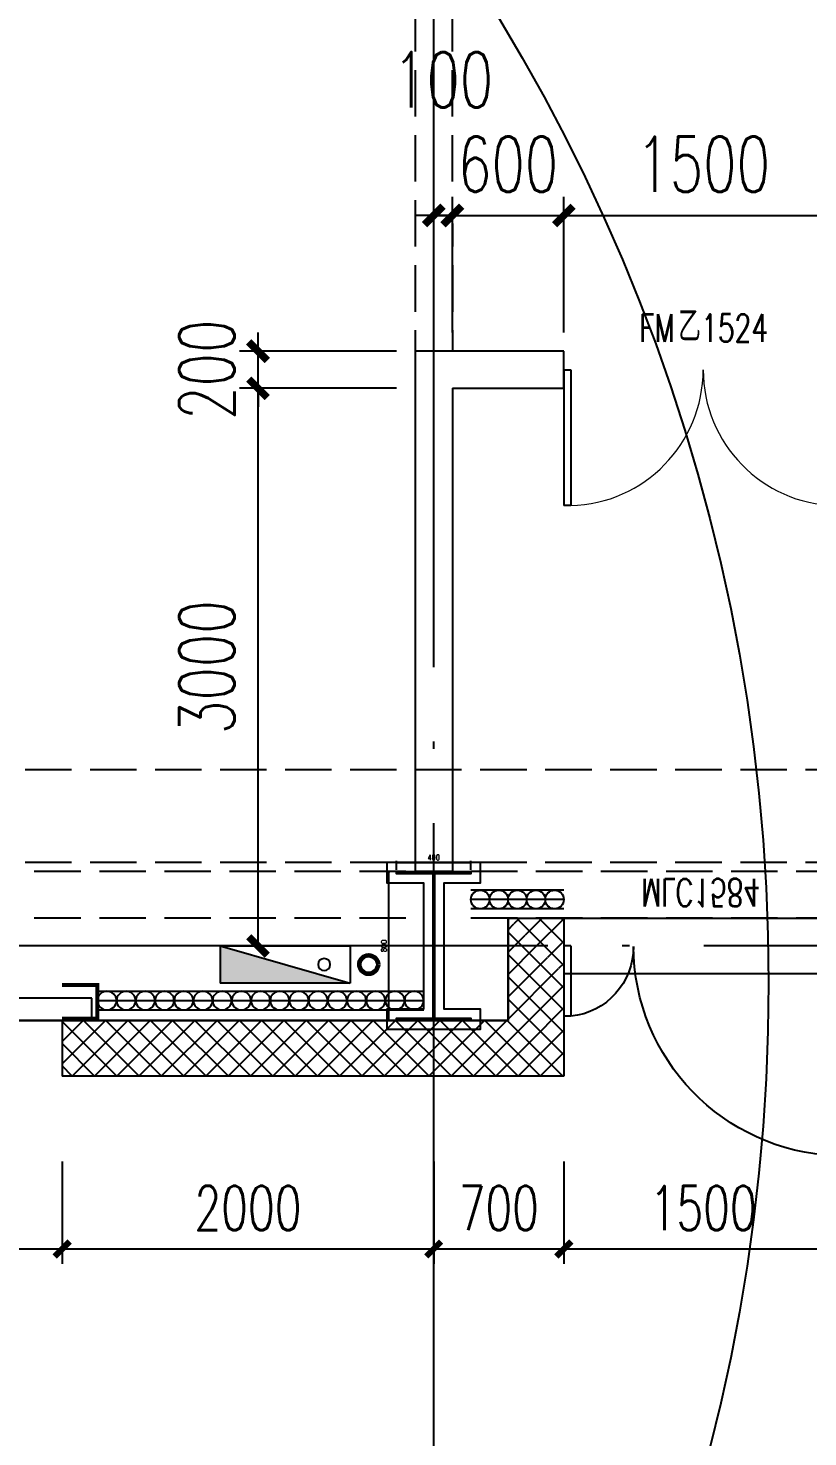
# Model space of a CAD drawing. Extents: x -1313754 to 847533, y 489853 to 941203.
# Drawn here: x -149037 to -144841, y 546279 to 553857 of the extents above; entities that cross this region are included whole.
import ezdxf

# ---------------------------------------------------------------- set-up
doc = ezdxf.new("R2010")
doc.units = 0
doc.header["$LTSCALE"] = 1000
doc.header["$MEASUREMENT"] = 0
for name, pattern in [('10平面$0$DASH', [0.35, 0.25, -0.1]), ('DASH', [0.35, 0.25, -0.1]), ('DOTE', [2.42, 2, -0.2, 0.02, -0.2])]:
    doc.linetypes.add(name, pattern=pattern)
doc.layers.get('Defpoints').update_dxf_attribs({"color": 210})
for name, color, linetype in [('10平面$0$WINDOW', 4, 'Continuous'), ('10平面$0$WINDOW_TEXT', 7, 'Continuous'), ('A-AXIS-DOTE', 14, 'DOTE'), ('A-AXIS-DP', 126, 'Continuous'), ('A-HATCH-2', 251, 'Continuous'), ('A-HRAIL', 173, 'Continuous'), ('A-LIN-V', 9, 'Continuous'), ('A-SFCE', 30, 'Continuous'), ('A-WINDOW', 140, 'Continuous'), ('AS-COLN', 6, 'Continuous'), ('AS-WALL', 40, 'Continuous'), ('AS-结构边线层', 200, 'Continuous'), ('DIM_SYMB', 3, 'Continuous'), ('DOOR_FIRE_TEXT', 7, 'Continuous'), ('PUB_HATCH', 8, 'Continuous'), ('SB_ZF消火栓', 10, 'Continuous'), ('SB_ZF消火栓M', 10, 'Continuous')]:
    doc.layers.add(name, color=color, linetype=linetype)
doc.layers.add('A-加建区域', color=47, linetype='Continuous', plot=False)
doc.layers.add('LG-ZF消防', color=1, linetype='Continuous', lineweight=60)
doc.styles.add('10平面$0$_TCH_WINDOW', font='SIMPLEX', dxfattribs={"height": 3.5, "bigfont": 'GBCBIG'})
doc.styles.add('_TCH_DIM_T3', font='SIMPLEX', dxfattribs={"width": 0.705882, "bigfont": 'GBCBIG'})
doc.styles.add('_TCH_WINDOW', font='SIMPLEX', dxfattribs={"height": 3.5, "bigfont": 'GBCBIG'})
doc.dimstyles.new('_TCH_ARCH&&10', dxfattribs={"dimtxt": 29.75, "dimasz": 10, "dimexe": 10, "dimexo": 10, "dimgap": 12.625, "dimtad": 1, "dimdec": 0, "dimzin": 0, "dimdsep": 46, "dimtxsty": '_TCH_DIM_T3', "dimblk": 'ARCHTICK', "dimcen": 0.09, "dimclrt": 7, "dimazin": 2, "dimtfac": 1, "dimtdec": 0, "dimtix": 1, "dimtmove": 2, "dimatfit": 3, "dimfxl": 0, "dimtolj": 1, "dimtzin": 0, "dimarcsym": 0})
doc.dimstyles.new('_TCH_ARCH&&100', dxfattribs={"dimtxt": 297.5, "dimasz": 100, "dimexe": 100, "dimexo": 100, "dimgap": 126.25, "dimtad": 1, "dimdec": 0, "dimzin": 0, "dimdsep": 46, "dimtxsty": '_TCH_DIM_T3', "dimblk": 'ARCHTICK', "dimcen": 0.09, "dimclrt": 7, "dimazin": 2, "dimtfac": 1, "dimtdec": 0, "dimtix": 1, "dimtmove": 2, "dimatfit": 3, "dimfxl": 0, "dimtolj": 1, "dimtzin": 0, "dimarcsym": 0})
doc.dimstyles.new('_TCH_ARCH&&80', dxfattribs={"dimtxt": 238, "dimasz": 80, "dimexe": 80, "dimexo": 80, "dimgap": 101, "dimtad": 1, "dimdec": 0, "dimzin": 0, "dimdsep": 46, "dimtxsty": '_TCH_DIM_T3', "dimblk": 'ARCHTICK', "dimcen": 0.09, "dimclrt": 7, "dimazin": 2, "dimtfac": 1, "dimtdec": 0, "dimtix": 1, "dimtmove": 2, "dimatfit": 3, "dimfxl": 0, "dimtolj": 1, "dimtzin": 0, "dimarcsym": 0})
pattern_1 = [(45, (60, 0), (-60.000061, 60.000061), []), (135, (60, 0), (-60.000061, -60.000061), [])]

# ---------------------------------------------------------------- blocks, each defined once
blk = doc.blocks.new('dote')
at = {"layer": 'A-AXIS-DOTE', "ltscale": 2}
for p, q in [((73882.2, -264080), (73882.2, -167560.7)), ((98696.4, -255900), (-97273.6, -255900))]:
    blk.add_line(p, q, dxfattribs=at)
blk = doc.blocks.new('10平面$0$$DorLib2D$00000126')
at = {"color": 0, "linetype": 'Continuous'}
for p, q in [((-0.532, 0.5), (-0.532, 0.9)), ((0.532, 0.9), (0.532, 0.5))]:
    blk.add_line(p, q, dxfattribs=at)
at = {"color": 0, "linetype": '10平面$0$DASH'}
for p, q in [((-0.532, 0.9), (0.532, 0.9)), ((-0.532, 0.5), (0.532, 0.5))]:
    blk.add_line(p, q, dxfattribs=at)
blk = doc.blocks.new('DOOR2DLIB$SYSLIB$00000123')
at = {"color": 0}
for p, q in [((0.475, -0.0014), (0.475, 0.7521)), ((0.475, 0.7521), (0.5, 0.7521)), ((0.5, -0.0014), (0.5, 0.7521)), ((-0.5, 0), (-0.5, 0.252)), ((-0.475, 0.252), (-0.5, 0.252)), ((-0.475, 0), (-0.475, 0.252)), ((-0.475, 0), (-0.5, 0)), ((0.475, -0.0014), (0.5, -0.0014))]:
    blk.add_line(p, q, dxfattribs=at)
for centre, radius, start, end in [((0.5046, -0.0019), 0.7546, 92.2493, 179.7238), ((-0.5008, 0.0026), 0.2508, 359.7899, 84.0974)]:
    blk.add_arc(centre, radius, start, end, dxfattribs=at)
blk = doc.blocks.new('42343243')
at = {"layer": 'PUB_HATCH'}
h = blk.add_hatch(dxfattribs=at)
h.set_pattern_fill('多孔材料', color=256, scale=30, style=0)
h.set_pattern_definition(pattern_1)
h.paths.add_polyline_path([(-146454.2, 1222870), (-146154.2, 1223170), (-148854.2, 1223170), (-148854.2, 1222870)])
h = blk.add_hatch(dxfattribs=at)
h.set_pattern_fill('多孔材料', color=256, scale=30, style=0)
h.set_pattern_definition(pattern_1)
h.paths.add_polyline_path([(-146454.2, 1222320), (-146154.2, 1222620), (-146154.2, 1223170), (-146454.2, 1222870)])
h = blk.add_hatch(dxfattribs=at)
h.set_pattern_fill('多孔材料', color=256, scale=30, style=0)
h.set_pattern_definition(pattern_1)
h.paths.add_polyline_path([(-146454.2, 1222320), (-146154.2, 1222320), (-146154.2, 1222620)])
at = {"layer": '10平面$0$WINDOW'}
blk.add_line((-144654.2, 1222620), (-146154.2, 1222620), dxfattribs=at)
at = {"layer": 'AS-WALL'}
for p, q in [((-146154.2, 1223170), (-148854.2, 1223170)), ((-148854.2, 1222870), (-148854.2, 1223170)), ((-146154.2, 1222620), (-146154.2, 1223170)), ((-146454.2, 1222870), (-148854.2, 1222870)), ((-146454.2, 1222320), (-146454.2, 1222870)), ((-146154.2, 1222320), (-146154.2, 1222620)), ((-146454.2, 1222320), (-146154.2, 1222320))]:
    blk.add_line(p, q, dxfattribs=at)
at = {"layer": '10平面$0$WINDOW'}
ref = blk.add_blockref('DOOR2DLIB$SYSLIB$00000123', (-145404.2, 1222470), dxfattribs=dict(at, xscale=-1500, yscale=-1500, zscale=300, rotation=179.9999999999555))
ref.add_attrib('A', 'MLC1584', (-145736.7, 1222108.1), dxfattribs={"layer": '10平面$0$WINDOW_TEXT', "ltscale": 500, "height": 148.75, "rotation": 360, "style": '10平面$0$_TCH_WINDOW', "width": 0.705882})
ref = blk.add_blockref('10平面$0$$DorLib2D$00000126', (-151354.2, 1223020), dxfattribs=dict(at, xscale=5000, yscale=300, zscale=300, rotation=180))
ref.add_attrib('A', 'JLM5050', (-151655.4, 1223015.6), dxfattribs={"layer": '10平面$0$WINDOW_TEXT', "ltscale": 500, "height": 148.75, "style": '10平面$0$_TCH_WINDOW', "width": 0.705882})
blk = doc.blocks.new('43243')
at = {"layer": 'AS-结构边线层'}
blk.add_lwpolyline([(-155994.2, 548520), (-146454.2, 548520), (-146454.2, 549070), (-144354.2, 549070), (-144354.2, 548520), (-128354.2, 548520), (-128354.2, 548810), (-128054.2, 548810), (-128054.2, 561350), (-131054.2, 561350), (-131054.2, 565490), (-128054.2, 565490), (-128054.2, 594490), (-131054.6, 594490), (-131054.6, 601390), (-128054.2, 601390), (-128054.2, 621119.8), (-128354.2, 621119.8), (-144354.2, 621119.8), (-144354.2, 620570), (-146454.2, 620569.9), (-146454.2, 621119.9), (-155994.2, 621119.9)], dxfattribs=at)
blk = doc.blocks.new('3243243')
at = {"layer": 'A-SFCE', "linetype": 'DASH'}
for p, q in [((-147004.2, 549320), (-164704.2, 549320)), ((-147004.2, 549070), (-164704.2, 549070))]:
    blk.add_line(p, q, dxfattribs=at)
at = {"layer": 'A-SFCE', "color": 2, "linetype": 'DASH'}
for p, q in [((-138004.2, 549320), (-146704.2, 549320)), ((-138004.2, 549070), (-146704.2, 549070))]:
    blk.add_line(p, q, dxfattribs=at)
blk = doc.blocks.new('4324324')
at = {"layer": 'A-HATCH-2', "linetype": 'DASH'}
for p, q in [((-312854.2, 549870), (-138054.2, 549870)), ((-312854.2, 549370), (-138054.2, 549370))]:
    blk.add_line(p, q, dxfattribs=at)
blk = doc.blocks.new('_ArchTick')
at = {"color": 0, "linetype": 'ByBlock', "const_width": 0.4}
blk.add_lwpolyline([(-0.5, -0.5), (0.5, 0.5)], dxfattribs=at)
blk = doc.blocks.new('*D1767')
at = {"layer": 'A-AXIS-DP', "color": 0, "lineweight": -2}
for p, q in [((-165054.2, 621030), (-165054.2, 621078.7)), ((-165054.2, 621068.7), (-164654.2, 621068.7)), ((-164654.2, 621030), (-164654.2, 621078.7))]:
    blk.add_line(p, q, dxfattribs=at)
at = {"layer": 'Defpoints', "color": 0}
for p in [(-165054.2, 621020), (-164654.2, 621068.7), (-164654.2, 621020)]:
    blk.add_point(p, dxfattribs=at)
at = {"layer": 'A-AXIS-DP', "color": 0, "lineweight": -2, "xscale": 10, "yscale": 10, "zscale": 10, "rotation": 180}
blk.add_blockref('_ArchTick', (-165054.2, 621068.7), dxfattribs=at)
at = {"layer": 'A-AXIS-DP', "color": 0, "lineweight": -2, "xscale": 10, "yscale": 10, "zscale": 10}
blk.add_blockref('_ArchTick', (-164654.2, 621068.7), dxfattribs=at)
at = {"layer": 'A-AXIS-DP', "color": 7, "insert": (-164854.2, 621096.2), "char_height": 29.75, "attachment_point": 5, "style": '_TCH_DIM_T3'}
blk.add_mtext('\\A1;400', dxfattribs=at)
blk = doc.blocks.new('*D1768')
at = {"layer": 'A-AXIS-DP', "color": 0, "lineweight": -2}
for p, q in [((-165064.2, 621020), (-165105.4, 621020)), ((-165095.4, 620220), (-165095.4, 621020)), ((-165064.2, 620220), (-165105.4, 620220))]:
    blk.add_line(p, q, dxfattribs=at)
at = {"layer": 'Defpoints', "color": 0}
for p in [(-165095.4, 621020), (-165054.2, 621020), (-165054.2, 620220)]:
    blk.add_point(p, dxfattribs=at)
at = {"layer": 'A-AXIS-DP', "color": 0, "lineweight": -2, "xscale": 10, "yscale": 10, "zscale": 10}
for p, rotation in [((-165095.4, 621020), 90), ((-165095.4, 620220), 270)]:
    blk.add_blockref('_ArchTick', p, dxfattribs=dict(at, rotation=rotation))
at = {"layer": 'A-AXIS-DP', "color": 7, "insert": (-165122.9, 620620), "char_height": 29.75, "attachment_point": 5, "rotation": 90, "style": '_TCH_DIM_T3'}
blk.add_mtext('\\A1;800', dxfattribs=at)
blk = doc.blocks.new('$DorLib2D$00000002')
for p, q in [((-0.5, 0), (-0.5, 0.4875)), ((-0.475, 0.4875), (-0.5, 0.4875)), ((-0.475, 0), (-0.475, 0.4875)), ((0.475, 0), (0.475, 0.4875)), ((0.475, 0.4875), (0.5, 0.4875)), ((0.5, 0), (0.5, 0.4875)), ((-0.5, 0), (-0.475, 0)), ((0.5, 0), (0.475, 0))]:
    blk.add_line(p, q)
at = {"lineweight": 13}
for centre, start, end in [((-0.4875, 0), 0, 88.5307), ((0.4875, 0), 91.4693, 180)]:
    blk.add_arc(centre, 0.4875, start, end, dxfattribs=at)
blk = doc.blocks.new('*D2306')
at = {"layer": 'A-加建区域', "color": 0, "lineweight": -2}
for p, q in [((-146854.2, 552220), (-146854.2, 552950)), ((-146754.2, 552220), (-146754.2, 552950)), ((-146854.2, 552850), (-146954.2, 552850)), ((-146854.2, 552850), (-146754.2, 552850)), ((-146754.2, 552850), (-146654.2, 552850))]:
    blk.add_line(p, q, dxfattribs=at)
at = {"layer": 'Defpoints', "color": 0}
for p in [(-146754.2, 552850), (-146854.2, 552120), (-146754.2, 552120)]:
    blk.add_point(p, dxfattribs=at)
at = {"layer": 'A-加建区域', "color": 0, "lineweight": -2, "xscale": 100, "yscale": 100, "zscale": 100}
blk.add_blockref('_ArchTick', (-146854.2, 552850), dxfattribs=at)
at = {"layer": 'A-加建区域', "color": 0, "lineweight": -2, "xscale": 100, "yscale": 100, "zscale": 100, "rotation": 180}
blk.add_blockref('_ArchTick', (-146754.2, 552850), dxfattribs=at)
at = {"layer": 'A-加建区域', "color": 7, "insert": (-146804.2, 553580), "char_height": 297.5, "attachment_point": 5, "style": '_TCH_DIM_T3'}
blk.add_mtext('\\A1;100', dxfattribs=at)
blk = doc.blocks.new('*D2307')
at = {"layer": 'A-加建区域', "color": 0, "lineweight": -2}
for p, q in [((-146754.2, 552220), (-146754.2, 552950)), ((-146154.2, 552220), (-146154.2, 552950)), ((-146754.2, 552850), (-146854.2, 552850)), ((-146754.2, 552850), (-146154.2, 552850)), ((-146154.2, 552850), (-146054.2, 552850))]:
    blk.add_line(p, q, dxfattribs=at)
at = {"layer": 'Defpoints', "color": 0}
for p in [(-146154.2, 552850), (-146754.2, 552120), (-146154.2, 552120)]:
    blk.add_point(p, dxfattribs=at)
at = {"layer": 'A-加建区域', "color": 0, "lineweight": -2, "xscale": 100, "yscale": 100, "zscale": 100}
blk.add_blockref('_ArchTick', (-146754.2, 552850), dxfattribs=at)
at = {"layer": 'A-加建区域', "color": 0, "lineweight": -2, "xscale": 100, "yscale": 100, "zscale": 100, "rotation": 180}
blk.add_blockref('_ArchTick', (-146154.2, 552850), dxfattribs=at)
at = {"layer": 'A-加建区域', "color": 7, "insert": (-146454.2, 553125), "char_height": 297.5, "attachment_point": 5, "style": '_TCH_DIM_T3'}
blk.add_mtext('\\A1;600', dxfattribs=at)
blk = doc.blocks.new('*D2308')
at = {"layer": 'A-加建区域', "color": 0, "lineweight": -2}
for p, q in [((-146154.2, 552220), (-146154.2, 552950)), ((-144654.2, 552220), (-144654.2, 552950)), ((-146154.2, 552850), (-144654.2, 552850))]:
    blk.add_line(p, q, dxfattribs=at)
at = {"layer": 'Defpoints', "color": 0}
for p in [(-144654.2, 552850), (-146154.2, 552120), (-144654.2, 552120)]:
    blk.add_point(p, dxfattribs=at)
at = {"layer": 'A-加建区域', "color": 0, "lineweight": -2, "xscale": 100, "yscale": 100, "zscale": 100, "rotation": 180}
blk.add_blockref('_ArchTick', (-146154.2, 552850), dxfattribs=at)
at = {"layer": 'A-加建区域', "color": 0, "lineweight": -2, "xscale": 100, "yscale": 100, "zscale": 100}
blk.add_blockref('_ArchTick', (-144654.2, 552850), dxfattribs=at)
at = {"layer": 'A-加建区域', "color": 7, "insert": (-145404.2, 553125), "char_height": 297.5, "attachment_point": 5, "style": '_TCH_DIM_T3'}
blk.add_mtext('\\A1;1500', dxfattribs=at)
blk = doc.blocks.new('*D2312')
at = {"layer": 'A-加建区域', "color": 0, "lineweight": -2}
for p, q in [((-147054.2, 551920), (-147900, 551920)), ((-147800, 548920), (-147800, 551920)), ((-147054.2, 548920), (-147900, 548920))]:
    blk.add_line(p, q, dxfattribs=at)
at = {"layer": 'Defpoints', "color": 0}
for p in [(-147800, 551920), (-146954.2, 551920), (-146954.2, 548920)]:
    blk.add_point(p, dxfattribs=at)
at = {"layer": 'A-加建区域', "color": 0, "lineweight": -2, "xscale": 100, "yscale": 100, "zscale": 100}
for p, rotation in [((-147800, 551920), 90), ((-147800, 548920), 270)]:
    blk.add_blockref('_ArchTick', p, dxfattribs=dict(at, rotation=rotation))
at = {"layer": 'A-加建区域', "color": 7, "insert": (-148075, 550420), "char_height": 297.5, "attachment_point": 5, "rotation": 90, "style": '_TCH_DIM_T3'}
blk.add_mtext('\\A1;3000', dxfattribs=at)
blk = doc.blocks.new('*D2313')
at = {"layer": 'A-加建区域', "color": 0, "lineweight": -2}
for p, q in [((-147800, 552120), (-147800, 552220)), ((-147054.2, 552120), (-147900, 552120)), ((-147800, 551920), (-147800, 552120)), ((-147054.2, 551920), (-147900, 551920)), ((-147800, 551920), (-147800, 551820))]:
    blk.add_line(p, q, dxfattribs=at)
at = {"layer": 'Defpoints', "color": 0}
for p in [(-147800, 552120), (-146954.2, 552120), (-146954.2, 551920)]:
    blk.add_point(p, dxfattribs=at)
at = {"layer": 'A-加建区域', "color": 0, "lineweight": -2, "xscale": 100, "yscale": 100, "zscale": 100}
for p, rotation in [((-147800, 552120), 270), ((-147800, 551920), 90)]:
    blk.add_blockref('_ArchTick', p, dxfattribs=dict(at, rotation=rotation))
at = {"layer": 'A-加建区域', "color": 7, "insert": (-148075, 552020), "char_height": 297.5, "attachment_point": 5, "rotation": 90, "style": '_TCH_DIM_T3'}
blk.add_mtext('\\A1;200', dxfattribs=at)
blk = doc.blocks.new('3333')
at = {"layer": 'A-SFCE', "const_width": 20}
blk.add_lwpolyline([(-227064.2, 766320), (-227064.2, 766510), (-227244.2, 766510), (-227244.2, 766320)], dxfattribs=at)
blk = doc.blocks.new('99平面图例外参$0$$LinePat$圆环')
for points in [[(0, 150), (300, 150)], [(0, 0), (300, 0)], [(0, -150), (300, -150)]]:
    blk.add_lwpolyline(points)
at = {"color": 0}
blk.add_circle((150, 0), 150, dxfattribs=at)
blk = doc.blocks.new('34242343243')
at = {"layer": 'A-HRAIL', "yscale": 0.3333333333333333, "zscale": 0.3333333333333333}
for p, xscale, rotation in [((-146554.2, 549170.1), 0.333332789980787, 180), ((-146454.2, 549170.1), 0.333332789980787, 180), ((-146354.2, 549170.1), 0.333332789980787, 180), ((-146254.2, 549170.1), 0.333332789980787, 180), ((-146154.2, 549170.1), 0.333332789980787, 180), ((-148665, 548626.1), -0.3444734679294839, 179.999999999795), ((-148561.7, 548626.1), -0.3444734679294839, 179.999999999795), ((-148458.3, 548626.1), -0.3444734679294839, 179.999999999795), ((-148355, 548626.1), -0.3444734679294839, 179.999999999795), ((-148251.6, 548626.1), -0.3444734679294839, 179.999999999795), ((-148148.3, 548626.1), -0.3444734679294839, 179.999999999795), ((-148044.9, 548626.1), -0.3444734679294839, 179.999999999795), ((-147941.6, 548626.1), -0.3444734679294839, 179.999999999795), ((-147838.3, 548626.1), -0.3444734679294839, 179.999999999795), ((-147734.9, 548626.1), -0.3444734679294839, 179.999999999795), ((-147631.6, 548626.1), -0.3444734679294839, 179.999999999795), ((-147528.2, 548626.1), -0.3444734679294839, 179.999999999795), ((-147424.9, 548626.1), -0.3444734679294839, 179.999999999795), ((-147321.6, 548626.1), -0.3444734679294839, 179.999999999795), ((-147218.2, 548626.1), -0.3444734679294839, 179.999999999795), ((-147114.9, 548626.1), -0.3444734679294839, 179.999999999795), ((-147011.5, 548626.1), -0.3444734679294839, 179.999999999795)]:
    blk.add_blockref('99平面图例外参$0$$LinePat$圆环', p, dxfattribs=dict(at, xscale=xscale, rotation=rotation))
at = {"layer": 'A-SFCE', "rotation": 270}
blk.add_blockref('3333', (-915175, 321465.9), dxfattribs=at)
blk = doc.blocks.new('A$C5D961328')
at = {"layer": 'SB_ZF消火栓'}
blk.add_hatch(color=256, dxfattribs=at).paths.add_polyline_path([(0, 40), (700, 40), (700, 240)])
at = {"layer": 'A-LIN-V', "ltscale": 500}
blk.add_circle((350, 40), 10001.4, dxfattribs=at)
at = {"layer": 'SB_ZF消火栓'}
for p, q in [((700, 240), (0, 240)), ((0, 240), (0, 40)), ((700, 240), (0, 40)), ((700, 240), (700, 40)), ((0, 40), (700, 40))]:
    blk.add_line(p, q, dxfattribs=at)
at = {"layer": 'SB_ZF消火栓', "color": 1}
blk.add_circle((140, 140), 32.5, dxfattribs=at)
blk = doc.blocks.new('we42342343234')
at = {"layer": 'LG-ZF消防'}
blk.add_circle((-147204.2, 548820), 50, dxfattribs=at)
at = {"layer": 'SB_ZF消火栓M'}
blk.add_blockref('A$C5D961328', (-155404.2, 548680), dxfattribs=at)
at = {"layer": 'SB_ZF消火栓M', "xscale": -1}
blk.add_blockref('A$C5D961328', (-147304.2, 548680), dxfattribs=at)
blk = doc.blocks.new('234243242332')
at = {"layer": 'SB_ZF消火栓'}
blk.add_blockref('we42342343234', (0, 0), dxfattribs=at)
blk = doc.blocks.new('*D988')
at = {"layer": 'A-AXIS-DP', "color": 0, "lineweight": -2}
for p, q in [((-151354.2, 547760), (-151354.2, 547210)), ((-148854.2, 547760), (-148854.2, 547210)), ((-151354.2, 547290), (-148854.2, 547290))]:
    blk.add_line(p, q, dxfattribs=at)
at = {"layer": 'Defpoints', "color": 0}
for p in [(-151354.2, 547840), (-148854.2, 547840), (-148854.2, 547290)]:
    blk.add_point(p, dxfattribs=at)
at = {"layer": 'A-AXIS-DP', "color": 0, "lineweight": -2, "xscale": 80, "yscale": 80, "zscale": 80, "rotation": 180}
blk.add_blockref('_ArchTick', (-151354.2, 547290), dxfattribs=at)
at = {"layer": 'A-AXIS-DP', "color": 0, "lineweight": -2, "xscale": 80, "yscale": 80, "zscale": 80}
blk.add_blockref('_ArchTick', (-148854.2, 547290), dxfattribs=at)
at = {"layer": 'A-AXIS-DP', "color": 7, "insert": (-150104.2, 547510), "char_height": 238, "attachment_point": 5, "style": '_TCH_DIM_T3'}
blk.add_mtext('\\A1;2500', dxfattribs=at)
blk = doc.blocks.new('*D989')
at = {"layer": 'A-AXIS-DP', "color": 0, "lineweight": -2}
for p, q in [((-148854.2, 547760), (-148854.2, 547210)), ((-146854.2, 547760), (-146854.2, 547210)), ((-148854.2, 547290), (-146854.2, 547290))]:
    blk.add_line(p, q, dxfattribs=at)
at = {"layer": 'Defpoints', "color": 0}
for p in [(-148854.2, 547840), (-146854.2, 547840), (-146854.2, 547290)]:
    blk.add_point(p, dxfattribs=at)
at = {"layer": 'A-AXIS-DP', "color": 0, "lineweight": -2, "xscale": 80, "yscale": 80, "zscale": 80, "rotation": 180}
blk.add_blockref('_ArchTick', (-148854.2, 547290), dxfattribs=at)
at = {"layer": 'A-AXIS-DP', "color": 0, "lineweight": -2, "xscale": 80, "yscale": 80, "zscale": 80}
blk.add_blockref('_ArchTick', (-146854.2, 547290), dxfattribs=at)
at = {"layer": 'A-AXIS-DP', "color": 7, "insert": (-147854.2, 547510), "char_height": 238, "attachment_point": 5, "style": '_TCH_DIM_T3'}
blk.add_mtext('\\A1;2000', dxfattribs=at)
blk = doc.blocks.new('*D990')
at = {"layer": 'A-AXIS-DP', "color": 0, "lineweight": -2}
for p, q in [((-146854.2, 547760), (-146854.2, 547210)), ((-146154.2, 547760), (-146154.2, 547210)), ((-146854.2, 547290), (-146154.2, 547290))]:
    blk.add_line(p, q, dxfattribs=at)
at = {"layer": 'Defpoints', "color": 0}
for p in [(-146854.2, 547840), (-146154.2, 547840), (-146154.2, 547290)]:
    blk.add_point(p, dxfattribs=at)
at = {"layer": 'A-AXIS-DP', "color": 0, "lineweight": -2, "xscale": 80, "yscale": 80, "zscale": 80, "rotation": 180}
blk.add_blockref('_ArchTick', (-146854.2, 547290), dxfattribs=at)
at = {"layer": 'A-AXIS-DP', "color": 0, "lineweight": -2, "xscale": 80, "yscale": 80, "zscale": 80}
blk.add_blockref('_ArchTick', (-146154.2, 547290), dxfattribs=at)
at = {"layer": 'A-AXIS-DP', "color": 7, "insert": (-146504.2, 547510), "char_height": 238, "attachment_point": 5, "style": '_TCH_DIM_T3'}
blk.add_mtext('\\A1;700', dxfattribs=at)
blk = doc.blocks.new('*D991')
at = {"layer": 'A-AXIS-DP', "color": 0, "lineweight": -2}
for p, q in [((-146154.2, 547760), (-146154.2, 547210)), ((-144654.2, 547760), (-144654.2, 547210)), ((-146154.2, 547290), (-144654.2, 547290))]:
    blk.add_line(p, q, dxfattribs=at)
at = {"layer": 'Defpoints', "color": 0}
for p in [(-146154.2, 547840), (-144654.2, 547840), (-144654.2, 547290)]:
    blk.add_point(p, dxfattribs=at)
at = {"layer": 'A-AXIS-DP', "color": 0, "lineweight": -2, "xscale": 80, "yscale": 80, "zscale": 80, "rotation": 180}
blk.add_blockref('_ArchTick', (-146154.2, 547290), dxfattribs=at)
at = {"layer": 'A-AXIS-DP', "color": 0, "lineweight": -2, "xscale": 80, "yscale": 80, "zscale": 80}
blk.add_blockref('_ArchTick', (-144654.2, 547290), dxfattribs=at)
at = {"layer": 'A-AXIS-DP', "color": 7, "insert": (-145404.2, 547510), "char_height": 238, "attachment_point": 5, "style": '_TCH_DIM_T3'}
blk.add_mtext('\\A1;1500', dxfattribs=at)
blk = doc.blocks.new('w42343243')
at = {"layer": 'A-HATCH-2'}
blk.add_lwpolyline([(-165104.2, 621070), (-164604.2, 621070), (-164604.2, 620958), (-164800.2, 620958), (-164800.2, 620282), (-164604.2, 620282), (-164604.2, 620170), (-165104.2, 620170), (-165104.2, 620282), (-164908.2, 620282), (-164908.2, 620958), (-165104.2, 620958)], close=True, dxfattribs=at)
at = {"layer": 'AS-COLN', "color": 3}
blk.add_lwpolyline([(-165054.2, 621020), (-164654.2, 621020), (-164654.2, 621008), (-164850.2, 621008), (-164850.2, 620232), (-164654.2, 620232), (-164654.2, 620220), (-165054.2, 620220), (-165054.2, 620232), (-164858.2, 620232), (-164858.2, 621008), (-165054.2, 621008)], close=True, dxfattribs=at)
at = {"layer": 'A-AXIS-DP'}
for p1, p2, distance, picture, middle in [((-165054.2, 621020), (-164654.2, 621020), 48.8, '*D1767', (-164854.2, 621096.2)), ((-165054.2, 620220), (-165054.2, 621020), 41.2, '*D1768', (-165122.9, 620620))]:
    dim = blk.add_aligned_dim(p1=p1, p2=p2, distance=distance, dimstyle='_TCH_ARCH&&10', dxfattribs=at)
    dim.commit()
    dim.dimension.update_dxf_attribs({"geometry": picture, "text_midpoint": middle})
blk = doc.blocks.new('42343')
at = {"layer": 'A-WINDOW'}
blk.add_blockref('w42343243', (18000, -71700), dxfattribs=at)
blk = doc.blocks.new('333')
at = {"layer": 'A-加建区域', "linetype": 'DASH'}
for p, q in [((-146958.2, 584432), (-146954.2, 552120)), ((-146758.2, 584432), (-146754.2, 552120)), ((-146754.2, 552120), (-146954.2, 552120))]:
    blk.add_line(p, q, dxfattribs=at)
at = {"layer": 'A-加建区域'}
for p, q in [((-146154.2, 552120), (-146954.2, 552120)), ((-146954.2, 552120), (-146954.2, 549320)), ((-146154.2, 551920), (-146154.2, 552120)), ((-146754.2, 551920), (-146154.2, 551920)), ((-146754.2, 551920), (-146754.2, 549320)), ((-146754.2, 549320), (-146954.2, 549320))]:
    blk.add_line(p, q, dxfattribs=at)
at = {"layer": 'A-加建区域', "xscale": -1500, "yscale": -1500, "zscale": 200, "rotation": 6.532780952413937e-08}
blk.add_blockref('$DorLib2D$00000002', (-145404.2, 552020), dxfattribs=at)
at = {"layer": 'DOOR_FIRE_TEXT', "style": '_TCH_WINDOW', "width": 0.705882}
for s, p in [('FM', (-145748.1, 552170)), ('1524', (-145415.2, 552170))]:
    blk.add_text(s, height=148.75, rotation=0, dxfattribs=at).set_placement(p)
at = {"layer": 'DOOR_FIRE_TEXT', "style": '_TCH_WINDOW'}
blk.add_text('乙', height=168.8, rotation=0, dxfattribs=at).set_placement((-145538.1, 552170))
at = {"layer": 'A-加建区域'}
dim = blk.add_linear_dim(base=(-146754.2, 552850), p1=(-146854.2, 552120), p2=(-146754.2, 552120), angle=0, dimstyle='_TCH_ARCH&&100', dxfattribs=at)
dim.commit()
dim.dimension.update_dxf_attribs({"geometry": '*D2306', "text_midpoint": (-146804.2, 553580), "dimtype": 161})
for p1, p2, distance, picture, middle in [((-146754.2, 552120), (-146154.2, 552120), 730, '*D2307', (-146454.2, 553125)), ((-146154.2, 552120), (-144654.2, 552120), 730, '*D2308', (-145404.2, 553125)), ((-146954.2, 551920), (-146954.2, 552120), 845.8, '*D2313', (-148075, 552020)), ((-146954.2, 548920), (-146954.2, 551920), 845.8, '*D2312', (-148075, 550420))]:
    dim = blk.add_aligned_dim(p1=p1, p2=p2, distance=distance, dimstyle='_TCH_ARCH&&100', dxfattribs=at)
    dim.commit()
    dim.dimension.update_dxf_attribs({"geometry": picture, "text_midpoint": middle})

msp = doc.modelspace()

# ---------------------------------------------------------------- block references
at = {"layer": 'A-AXIS-DP'}
for name in ['3243243', '333']:
    msp.add_blockref(name, (0, 0), dxfattribs=at)
at = {"layer": 'A-WINDOW'}
for name in ['43243', '42343', '4324324']:
    msp.add_blockref(name, (0, 0), dxfattribs=at)
at = {"layer": 'A-WINDOW', "xscale": -1, "rotation": 180}
msp.add_blockref('42343243', (0, 1771390), dxfattribs=at)
at = {"layer": 'AS-WALL'}
msp.add_blockref('dote', (-220736.4, 804820), dxfattribs=at)
at = {"layer": 'DIM_SYMB'}
msp.add_blockref('34242343243', (0, 0), dxfattribs=at)
at = {"layer": 'SB_ZF消火栓', "linetype": 'Continuous'}
msp.add_blockref('234243242332', (0, 0), dxfattribs=at)

# ---------------------------------------------------------------- dimensions: what is measured, and where the dimension line sits
at = {"layer": 'A-AXIS-DP'}
for p1, p2, picture, middle in [((-151354.2, 547840), (-148854.2, 547840), '*D988', (-150104.2, 547510)), ((-148854.2, 547840), (-146854.2, 547840), '*D989', (-147854.2, 547510)), ((-146854.2, 547840), (-146154.2, 547840), '*D990', (-146504.2, 547510)), ((-146154.2, 547840), (-144654.2, 547840), '*D991', (-145404.2, 547510))]:
    dim = msp.add_aligned_dim(p1=p1, p2=p2, distance=-550, dimstyle='_TCH_ARCH&&80', dxfattribs=at)
    dim.commit()
    dim.dimension.update_dxf_attribs({"geometry": picture, "text_midpoint": middle})

doc.saveas('drawing.dxf')
